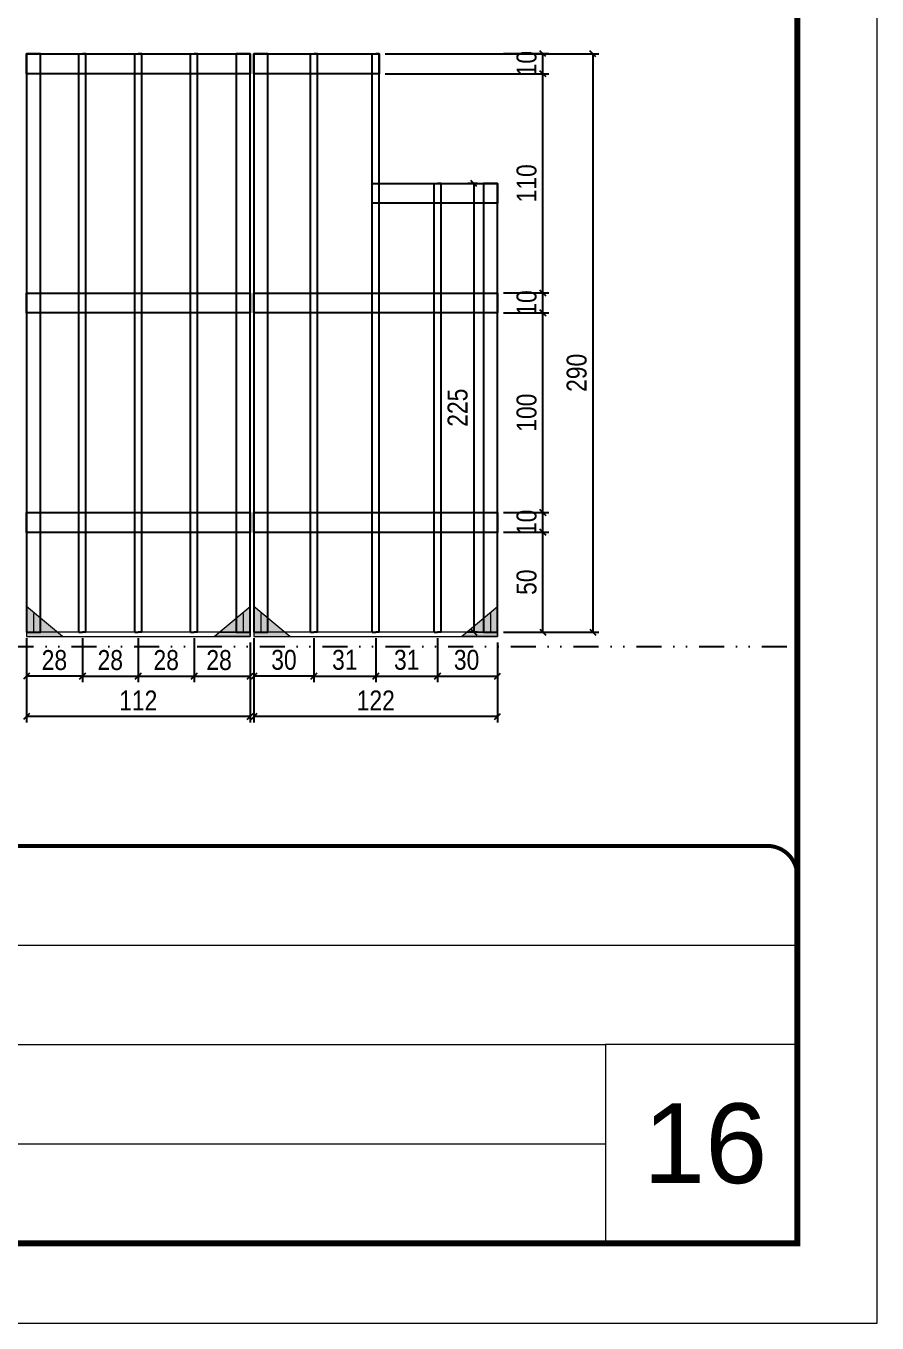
# Model space of a CAD drawing. Extents: x 14400 to 27878, y -21631 to 6985.
# Drawn here: x 20241 to 20667, y 2489 to 3139 of the extents above; entities that cross this region are included whole.
import ezdxf

# ---------------------------------------------------------------- set-up
doc = ezdxf.new("R2010")
doc.units = 0
for name, pattern in [('CONTINUO', [0]), ('DASHED', [0.75, 0.5, -0.25]), ('DIVIDE2', [0.625, 0.25, -0.125, 0, -0.125, 0, -0.125]), ('HIDDEN', [0.375, 0.25, -0.125])]:
    doc.linetypes.add(name, pattern=pattern)
for name, color, linetype, lineweight in [('CARIMBO', 255, 'Continuous', 9), ('Folhas', 255, 'Continuous', 9), ('Madeira', 126, 'Continuous', 18), ('Sarr 2.2x7', 40, 'Continuous', 9), ('SARRAFO DE PRESSAO', 251, 'DASHED', 9)]:
    doc.layers.add(name, color=color, linetype=linetype, lineweight=lineweight)
for name, color, linetype in [('COTA', 241, 'Continuous'), ('Nível', 160, 'Continuous'), ('SARR_2.2x10', 60, 'Continuous'), ('SARR_3.5x7', 81, 'Continuous'), ('SARR_7x7', 40, 'Continuous')]:
    doc.layers.add(name, color=color, linetype=linetype)
doc.styles.add('ARIAL', font='arial.ttf')
doc.styles.add('COTA TECNICA', font='techl___.ttf', dxfattribs={"height": 10})
doc.dimstyles.new('PAINEL', dxfattribs={"dimtxt": 10, "dimasz": 3, "dimexe": 3, "dimexo": 3, "dimgap": 3, "dimtad": 1, "dimdec": 1, "dimzin": 12, "dimdsep": 46, "dimtxsty": 'COTA TECNICA', "dimblk1": 'OBLIQUE', "dimblk2": 'OBLIQUE', "dimsah": 1, "dimcen": 0.9, "dimclrd": 4, "dimclre": 4, "dimclrt": 240, "dimadec": 1, "dimazin": 3, "dimtfac": 1, "dimtdec": 1, "dimtmove": 0, "dimatfit": 3, "dimfxl": 1, "dimtolj": 1, "dimtzin": 12, "dimarcsym": 0})

# ---------------------------------------------------------------- blocks, each defined once
blk = doc.blocks.new('9999999999')
at = {"color": 30, "linetype": 'CONTINUO'}
for p, q in [((98564.56, 34379.64), (99583.98, 34379.64)), ((98564.56, 34329.83), (99487.98, 34329.83)), ((99583.98, 34329.83), (99487.98, 34329.83)), ((99487.98, 34329.83), (99487.98, 34230.21)), ((98564.56, 34280.02), (99487.98, 34280.02))]:
    blk.add_line(p, q, dxfattribs=at)
at = {"color": 30, "linetype": 'CONTINUO', "const_width": 2}
blk.add_lwpolyline([(99583.98, 34230.21), (99583.98, 34414.45, 0.414214), (99568.98, 34429.45), (98228.98, 34429.45, 0.414214), (98213.98, 34414.45), (98213.98, 34245.21, 0.414214), (98228.98, 34230.21), (99583.98, 34230.21)], format="xyb", dxfattribs=at)
at = {"layer": 'Folhas'}
blk.add_lwpolyline([(98138.98, 34190.21), (99623.98, 34190.21), (99623.98, 35240.21), (98138.98, 35240.21)], close=True, dxfattribs=at)
at = {"layer": 'Folhas', "color": 30, "const_width": 3}
blk.add_lwpolyline([(98213.98, 34230.21), (99583.98, 34230.21), (99583.98, 35200.21), (98213.98, 35200.21)], close=True, dxfattribs=at)
blk = doc.blocks.new('_Oblique')
at = {"color": 0, "linetype": 'ByBlock', "lineweight": -2}
blk.add_line((-0.5, -0.5), (0.5, 0.5), dxfattribs=at)
blk = doc.blocks.new('*D6447')
at = {"layer": 'COTA', "color": 4, "lineweight": -2, "transparency": 16777216}
for p, q in [((20240.82, 2817.28), (20240.82, 2790.11)), ((20352.82, 2817.28), (20352.82, 2790.11)), ((20352.82, 2793.11), (20240.82, 2793.11))]:
    blk.add_line(p, q, dxfattribs=at)
at = {"layer": 'Defpoints', "color": 0, "transparency": 16777216}
for p in [(20240.82, 2820.28), (20352.82, 2820.28), (20240.82, 2793.11)]:
    blk.add_point(p, dxfattribs=at)
at = {"layer": 'COTA', "color": 4, "lineweight": -2, "transparency": 16777216, "xscale": 3, "yscale": 3, "zscale": 3, "rotation": 180}
blk.add_blockref('_Oblique', (20240.82, 2793.11), dxfattribs=at)
at = {"layer": 'COTA', "color": 4, "lineweight": -2, "transparency": 16777216, "xscale": 3, "yscale": 3, "zscale": 3}
blk.add_blockref('_Oblique', (20352.82, 2793.11), dxfattribs=at)
at = {"layer": 'COTA', "color": 240, "transparency": 16777216, "insert": (20296.82, 2801.17), "char_height": 10, "attachment_point": 5, "style": 'COTA TECNICA'}
blk.add_mtext('\\A1;112', dxfattribs=at)
blk = doc.blocks.new('*D6448')
at = {"layer": 'COTA', "color": 4, "lineweight": -2, "transparency": 16777216}
for p, q in [((20240.82, 2832.48), (20240.82, 2810.28)), ((20268.82, 2832.48), (20268.82, 2810.28)), ((20268.82, 2813.28), (20240.82, 2813.28))]:
    blk.add_line(p, q, dxfattribs=at)
at = {"layer": 'Defpoints', "color": 0, "transparency": 16777216}
for p in [(20240.82, 2835.48), (20268.82, 2835.48), (20240.82, 2813.28)]:
    blk.add_point(p, dxfattribs=at)
at = {"layer": 'COTA', "color": 4, "lineweight": -2, "transparency": 16777216, "xscale": 3, "yscale": 3, "zscale": 3, "rotation": 180}
blk.add_blockref('_Oblique', (20240.82, 2813.28), dxfattribs=at)
at = {"layer": 'COTA', "color": 4, "lineweight": -2, "transparency": 16777216, "xscale": 3, "yscale": 3, "zscale": 3}
blk.add_blockref('_Oblique', (20268.82, 2813.28), dxfattribs=at)
at = {"layer": 'COTA', "color": 240, "transparency": 16777216, "insert": (20254.82, 2821.38), "char_height": 10, "attachment_point": 5, "style": 'COTA TECNICA'}
blk.add_mtext('\\A1;28', dxfattribs=at)
blk = doc.blocks.new('*D6449')
at = {"layer": 'COTA', "color": 4, "lineweight": -2, "transparency": 16777216}
for p, q in [((20324.82, 2832.48), (20324.82, 2810.28)), ((20352.82, 2830.28), (20352.82, 2810.28)), ((20324.82, 2813.28), (20352.82, 2813.28))]:
    blk.add_line(p, q, dxfattribs=at)
at = {"layer": 'Defpoints', "color": 0, "transparency": 16777216}
for p in [(20324.82, 2835.48), (20352.82, 2833.28), (20352.82, 2813.28)]:
    blk.add_point(p, dxfattribs=at)
at = {"layer": 'COTA', "color": 4, "lineweight": -2, "transparency": 16777216, "xscale": 3, "yscale": 3, "zscale": 3, "rotation": 180}
blk.add_blockref('_Oblique', (20324.82, 2813.28), dxfattribs=at)
at = {"layer": 'COTA', "color": 4, "lineweight": -2, "transparency": 16777216, "xscale": 3, "yscale": 3, "zscale": 3}
blk.add_blockref('_Oblique', (20352.82, 2813.28), dxfattribs=at)
at = {"layer": 'COTA', "color": 240, "transparency": 16777216, "insert": (20337.32, 2821.38), "char_height": 10, "attachment_point": 5, "style": 'COTA TECNICA'}
blk.add_mtext('\\A1;28', dxfattribs=at)
blk = doc.blocks.new('*D6450')
at = {"layer": 'COTA', "color": 4, "lineweight": -2, "transparency": 16777216}
for p, q in [((20268.82, 2832.48), (20268.82, 2810.28)), ((20296.82, 2832.48), (20296.82, 2810.28)), ((20268.82, 2813.28), (20296.82, 2813.28))]:
    blk.add_line(p, q, dxfattribs=at)
at = {"layer": 'Defpoints', "color": 0, "transparency": 16777216}
for p in [(20268.82, 2835.48), (20296.82, 2835.48), (20296.82, 2813.28)]:
    blk.add_point(p, dxfattribs=at)
at = {"layer": 'COTA', "color": 4, "lineweight": -2, "transparency": 16777216, "xscale": 3, "yscale": 3, "zscale": 3, "rotation": 180}
blk.add_blockref('_Oblique', (20268.82, 2813.28), dxfattribs=at)
at = {"layer": 'COTA', "color": 4, "lineweight": -2, "transparency": 16777216, "xscale": 3, "yscale": 3, "zscale": 3}
blk.add_blockref('_Oblique', (20296.82, 2813.28), dxfattribs=at)
at = {"layer": 'COTA', "color": 240, "transparency": 16777216, "insert": (20282.82, 2821.38), "char_height": 10, "attachment_point": 5, "style": 'COTA TECNICA'}
blk.add_mtext('\\A1;28', dxfattribs=at)
blk = doc.blocks.new('*D6451')
at = {"layer": 'COTA', "color": 4, "lineweight": -2, "transparency": 16777216}
for p, q in [((20296.82, 2832.48), (20296.82, 2810.28)), ((20324.82, 2832.48), (20324.82, 2810.28)), ((20296.82, 2813.28), (20324.82, 2813.28))]:
    blk.add_line(p, q, dxfattribs=at)
at = {"layer": 'Defpoints', "color": 0, "transparency": 16777216}
for p in [(20296.82, 2835.48), (20324.82, 2835.48), (20324.82, 2813.28)]:
    blk.add_point(p, dxfattribs=at)
at = {"layer": 'COTA', "color": 4, "lineweight": -2, "transparency": 16777216, "xscale": 3, "yscale": 3, "zscale": 3, "rotation": 180}
blk.add_blockref('_Oblique', (20296.82, 2813.28), dxfattribs=at)
at = {"layer": 'COTA', "color": 4, "lineweight": -2, "transparency": 16777216, "xscale": 3, "yscale": 3, "zscale": 3}
blk.add_blockref('_Oblique', (20324.82, 2813.28), dxfattribs=at)
at = {"layer": 'COTA', "color": 240, "transparency": 16777216, "insert": (20310.82, 2821.38), "char_height": 10, "attachment_point": 5, "style": 'COTA TECNICA'}
blk.add_mtext('\\A1;28', dxfattribs=at)
blk = doc.blocks.new('*D6452')
at = {"layer": 'COTA', "color": 4, "lineweight": -2, "transparency": 16777216}
for p, q in [((20354.82, 2817.28), (20354.82, 2790.11)), ((20476.82, 2817.28), (20476.82, 2790.11)), ((20476.82, 2793.11), (20354.82, 2793.11))]:
    blk.add_line(p, q, dxfattribs=at)
at = {"layer": 'Defpoints', "color": 0, "transparency": 16777216}
for p in [(20354.82, 2820.28), (20476.82, 2820.28), (20354.82, 2793.11)]:
    blk.add_point(p, dxfattribs=at)
at = {"layer": 'COTA', "color": 4, "lineweight": -2, "transparency": 16777216, "xscale": 3, "yscale": 3, "zscale": 3, "rotation": 180}
blk.add_blockref('_Oblique', (20354.82, 2793.11), dxfattribs=at)
at = {"layer": 'COTA', "color": 4, "lineweight": -2, "transparency": 16777216, "xscale": 3, "yscale": 3, "zscale": 3}
blk.add_blockref('_Oblique', (20476.82, 2793.11), dxfattribs=at)
at = {"layer": 'COTA', "color": 240, "transparency": 16777216, "insert": (20415.82, 2801.17), "char_height": 10, "attachment_point": 5, "style": 'COTA TECNICA'}
blk.add_mtext('\\A1;122', dxfattribs=at)
blk = doc.blocks.new('*D6453')
at = {"layer": 'COTA', "color": 4, "lineweight": -2, "transparency": 16777216}
for p, q in [((20354.82, 2832.48), (20354.82, 2810.28)), ((20384.82, 2832.48), (20384.82, 2810.28)), ((20384.82, 2813.28), (20354.82, 2813.28))]:
    blk.add_line(p, q, dxfattribs=at)
at = {"layer": 'Defpoints', "color": 0, "transparency": 16777216}
for p in [(20354.82, 2835.48), (20384.82, 2835.48), (20354.82, 2813.28)]:
    blk.add_point(p, dxfattribs=at)
at = {"layer": 'COTA', "color": 4, "lineweight": -2, "transparency": 16777216, "xscale": 3, "yscale": 3, "zscale": 3, "rotation": 180}
blk.add_blockref('_Oblique', (20354.82, 2813.28), dxfattribs=at)
at = {"layer": 'COTA', "color": 4, "lineweight": -2, "transparency": 16777216, "xscale": 3, "yscale": 3, "zscale": 3}
blk.add_blockref('_Oblique', (20384.82, 2813.28), dxfattribs=at)
at = {"layer": 'COTA', "color": 240, "transparency": 16777216, "insert": (20369.82, 2821.5), "char_height": 10, "attachment_point": 5, "style": 'COTA TECNICA'}
blk.add_mtext('\\A1;30', dxfattribs=at)
blk = doc.blocks.new('*D6454')
at = {"layer": 'COTA', "color": 4, "lineweight": -2, "transparency": 16777216}
for p, q in [((20446.82, 2832.48), (20446.82, 2810.28)), ((20476.82, 2830.28), (20476.82, 2810.28)), ((20446.82, 2813.28), (20476.82, 2813.28))]:
    blk.add_line(p, q, dxfattribs=at)
at = {"layer": 'Defpoints', "color": 0, "transparency": 16777216}
for p in [(20446.82, 2835.48), (20476.82, 2833.28), (20476.82, 2813.28)]:
    blk.add_point(p, dxfattribs=at)
at = {"layer": 'COTA', "color": 4, "lineweight": -2, "transparency": 16777216, "xscale": 3, "yscale": 3, "zscale": 3, "rotation": 180}
blk.add_blockref('_Oblique', (20446.82, 2813.28), dxfattribs=at)
at = {"layer": 'COTA', "color": 4, "lineweight": -2, "transparency": 16777216, "xscale": 3, "yscale": 3, "zscale": 3}
blk.add_blockref('_Oblique', (20476.82, 2813.28), dxfattribs=at)
at = {"layer": 'COTA', "color": 240, "transparency": 16777216, "insert": (20461.32, 2821.5), "char_height": 10, "attachment_point": 5, "style": 'COTA TECNICA'}
blk.add_mtext('\\A1;30', dxfattribs=at)
blk = doc.blocks.new('*D6455')
at = {"layer": 'COTA', "color": 4, "lineweight": -2, "transparency": 16777216}
for p, q in [((20384.82, 2832.48), (20384.82, 2810.28)), ((20415.82, 2832.48), (20415.82, 2810.28)), ((20384.82, 2813.28), (20415.82, 2813.28))]:
    blk.add_line(p, q, dxfattribs=at)
at = {"layer": 'Defpoints', "color": 0, "transparency": 16777216}
for p in [(20384.82, 2835.48), (20415.82, 2835.48), (20415.82, 2813.28)]:
    blk.add_point(p, dxfattribs=at)
at = {"layer": 'COTA', "color": 4, "lineweight": -2, "transparency": 16777216, "xscale": 3, "yscale": 3, "zscale": 3, "rotation": 180}
blk.add_blockref('_Oblique', (20384.82, 2813.28), dxfattribs=at)
at = {"layer": 'COTA', "color": 4, "lineweight": -2, "transparency": 16777216, "xscale": 3, "yscale": 3, "zscale": 3}
blk.add_blockref('_Oblique', (20415.82, 2813.28), dxfattribs=at)
at = {"layer": 'COTA', "color": 240, "transparency": 16777216, "insert": (20400.32, 2821.5), "char_height": 10, "attachment_point": 5, "style": 'COTA TECNICA'}
blk.add_mtext('\\A1;31', dxfattribs=at)
blk = doc.blocks.new('*D6456')
at = {"layer": 'COTA', "color": 4, "lineweight": -2, "transparency": 16777216}
for p, q in [((20479.82, 2885.48), (20502.52, 2885.48)), ((20499.52, 2835.48), (20499.52, 2885.48)), ((20479.82, 2835.48), (20502.52, 2835.48))]:
    blk.add_line(p, q, dxfattribs=at)
at = {"layer": 'Defpoints', "color": 0, "transparency": 16777216}
for p in [(20476.82, 2885.48), (20499.52, 2885.48), (20476.82, 2835.48)]:
    blk.add_point(p, dxfattribs=at)
at = {"layer": 'COTA', "color": 4, "lineweight": -2, "transparency": 16777216, "xscale": 3, "yscale": 3, "zscale": 3}
for p, rotation in [((20499.52, 2885.48), 90), ((20499.52, 2835.48), 270)]:
    blk.add_blockref('_Oblique', p, dxfattribs=dict(at, rotation=rotation))
at = {"layer": 'COTA', "color": 240, "transparency": 16777216, "insert": (20491.41, 2860.48), "char_height": 10, "attachment_point": 5, "rotation": 90, "style": 'COTA TECNICA'}
blk.add_mtext('\\A1;50', dxfattribs=at)
blk = doc.blocks.new('*D6457')
at = {"layer": 'COTA', "color": 4, "lineweight": -2, "transparency": 16777216}
for p, q in [((20415.82, 2832.48), (20415.82, 2810.28)), ((20446.82, 2832.48), (20446.82, 2810.28)), ((20415.82, 2813.28), (20446.82, 2813.28))]:
    blk.add_line(p, q, dxfattribs=at)
at = {"layer": 'Defpoints', "color": 0, "transparency": 16777216}
for p in [(20415.82, 2835.48), (20446.82, 2835.48), (20446.82, 2813.28)]:
    blk.add_point(p, dxfattribs=at)
at = {"layer": 'COTA', "color": 4, "lineweight": -2, "transparency": 16777216, "xscale": 3, "yscale": 3, "zscale": 3, "rotation": 180}
blk.add_blockref('_Oblique', (20415.82, 2813.28), dxfattribs=at)
at = {"layer": 'COTA', "color": 4, "lineweight": -2, "transparency": 16777216, "xscale": 3, "yscale": 3, "zscale": 3}
blk.add_blockref('_Oblique', (20446.82, 2813.28), dxfattribs=at)
at = {"layer": 'COTA', "color": 240, "transparency": 16777216, "insert": (20431.32, 2821.5), "char_height": 10, "attachment_point": 5, "style": 'COTA TECNICA'}
blk.add_mtext('\\A1;31', dxfattribs=at)
blk = doc.blocks.new('*D6458')
at = {"layer": 'COTA', "color": 4, "lineweight": -2, "transparency": 16777216}
for p, q in [((20479.82, 2895.48), (20502.52, 2895.48)), ((20499.52, 2885.48), (20499.52, 2895.48)), ((20479.82, 2885.48), (20502.52, 2885.48))]:
    blk.add_line(p, q, dxfattribs=at)
at = {"layer": 'Defpoints', "color": 0, "transparency": 16777216}
for p in [(20476.82, 2895.48), (20499.52, 2895.48), (20476.82, 2885.48)]:
    blk.add_point(p, dxfattribs=at)
at = {"layer": 'COTA', "color": 4, "lineweight": -2, "transparency": 16777216, "xscale": 3, "yscale": 3, "zscale": 3}
for p, rotation in [((20499.52, 2895.48), 90), ((20499.52, 2885.48), 270)]:
    blk.add_blockref('_Oblique', p, dxfattribs=dict(at, rotation=rotation))
at = {"layer": 'COTA', "color": 240, "transparency": 16777216, "insert": (20491.42, 2890.48), "char_height": 10, "attachment_point": 5, "rotation": 90, "style": 'COTA TECNICA'}
blk.add_mtext('\\A1;10', dxfattribs=at)
blk = doc.blocks.new('*D6459')
at = {"layer": 'COTA', "color": 4, "lineweight": -2, "transparency": 16777216}
for p, q in [((20479.82, 2995.48), (20502.52, 2995.48)), ((20499.52, 2895.48), (20499.52, 2995.48)), ((20479.82, 2895.48), (20502.52, 2895.48))]:
    blk.add_line(p, q, dxfattribs=at)
at = {"layer": 'Defpoints', "color": 0, "transparency": 16777216}
for p in [(20476.82, 2995.48), (20499.52, 2995.48), (20476.82, 2895.48)]:
    blk.add_point(p, dxfattribs=at)
at = {"layer": 'COTA', "color": 4, "lineweight": -2, "transparency": 16777216, "xscale": 3, "yscale": 3, "zscale": 3}
for p, rotation in [((20499.52, 2995.48), 90), ((20499.52, 2895.48), 270)]:
    blk.add_blockref('_Oblique', p, dxfattribs=dict(at, rotation=rotation))
at = {"layer": 'COTA', "color": 240, "transparency": 16777216, "insert": (20491.42, 2945.48), "char_height": 10, "attachment_point": 5, "rotation": 90, "style": 'COTA TECNICA'}
blk.add_mtext('\\A1;100', dxfattribs=at)
blk = doc.blocks.new('*D6460')
at = {"layer": 'COTA', "color": 4, "lineweight": -2, "transparency": 16777216}
for p, q in [((20479.82, 3005.48), (20502.52, 3005.48)), ((20499.52, 2995.48), (20499.52, 3005.48)), ((20479.82, 2995.48), (20502.52, 2995.48))]:
    blk.add_line(p, q, dxfattribs=at)
at = {"layer": 'Defpoints', "color": 0, "transparency": 16777216}
for p in [(20476.82, 3005.48), (20499.52, 3005.48), (20476.82, 2995.48)]:
    blk.add_point(p, dxfattribs=at)
at = {"layer": 'COTA', "color": 4, "lineweight": -2, "transparency": 16777216, "xscale": 3, "yscale": 3, "zscale": 3}
for p, rotation in [((20499.52, 3005.48), 90), ((20499.52, 2995.48), 270)]:
    blk.add_blockref('_Oblique', p, dxfattribs=dict(at, rotation=rotation))
at = {"layer": 'COTA', "color": 240, "transparency": 16777216, "insert": (20491.42, 3000.48), "char_height": 10, "attachment_point": 5, "rotation": 90, "style": 'COTA TECNICA'}
blk.add_mtext('\\A1;10', dxfattribs=at)
blk = doc.blocks.new('*D6461')
at = {"layer": 'COTA', "color": 4, "lineweight": -2, "transparency": 16777216}
for p, q in [((20479.82, 3115.45), (20502.52, 3115.45)), ((20499.52, 3005.48), (20499.52, 3115.45)), ((20479.82, 3005.48), (20502.52, 3005.48))]:
    blk.add_line(p, q, dxfattribs=at)
at = {"layer": 'Defpoints', "color": 0, "transparency": 16777216}
for p in [(20476.82, 3115.45), (20499.52, 3115.45), (20476.82, 3005.48)]:
    blk.add_point(p, dxfattribs=at)
at = {"layer": 'COTA', "color": 4, "lineweight": -2, "transparency": 16777216, "xscale": 3, "yscale": 3, "zscale": 3}
for p, rotation in [((20499.52, 3115.45), 90), ((20499.52, 3005.48), 270)]:
    blk.add_blockref('_Oblique', p, dxfattribs=dict(at, rotation=rotation))
at = {"layer": 'COTA', "color": 240, "transparency": 16777216, "insert": (20491.42, 3060.47), "char_height": 10, "attachment_point": 5, "rotation": 90, "style": 'COTA TECNICA'}
blk.add_mtext('\\A1;110', dxfattribs=at)
blk = doc.blocks.new('*D6462')
at = {"layer": 'COTA', "color": 4, "lineweight": -2, "transparency": 16777216}
for p, q in [((20479.82, 3125.48), (20502.52, 3125.48)), ((20499.52, 3115.45), (20499.52, 3125.48)), ((20420.57, 3115.45), (20502.52, 3115.45))]:
    blk.add_line(p, q, dxfattribs=at)
at = {"layer": 'Defpoints', "color": 0, "transparency": 16777216}
for p in [(20476.82, 3125.48), (20499.52, 3125.48), (20417.57, 3115.45)]:
    blk.add_point(p, dxfattribs=at)
at = {"layer": 'COTA', "color": 4, "lineweight": -2, "transparency": 16777216, "xscale": 3, "yscale": 3, "zscale": 3}
for p, rotation in [((20499.52, 3125.48), 90), ((20499.52, 3115.45), 270)]:
    blk.add_blockref('_Oblique', p, dxfattribs=dict(at, rotation=rotation))
at = {"layer": 'COTA', "color": 240, "transparency": 16777216, "insert": (20491.42, 3120.48), "char_height": 10, "attachment_point": 5, "rotation": 90, "style": 'COTA TECNICA'}
blk.add_mtext('\\A1;10', dxfattribs=at)
blk = doc.blocks.new('*D6463')
at = {"layer": 'COTA', "color": 4, "lineweight": -2, "transparency": 16777216}
for p, q in [((20420.57, 3125.45), (20527.65, 3125.45)), ((20524.65, 3125.45), (20524.65, 2835.48)), ((20479.82, 2835.48), (20527.65, 2835.48))]:
    blk.add_line(p, q, dxfattribs=at)
at = {"layer": 'Defpoints', "color": 0, "transparency": 16777216}
for p in [(20417.57, 3125.45), (20476.82, 2835.48), (20524.65, 2835.48)]:
    blk.add_point(p, dxfattribs=at)
at = {"layer": 'COTA', "color": 4, "lineweight": -2, "transparency": 16777216, "xscale": 3, "yscale": 3, "zscale": 3}
for p, rotation in [((20524.65, 3125.45), 90), ((20524.65, 2835.48), 270)]:
    blk.add_blockref('_Oblique', p, dxfattribs=dict(at, rotation=rotation))
at = {"layer": 'COTA', "color": 240, "transparency": 16777216, "insert": (20516.52, 2965.45), "char_height": 10, "attachment_point": 5, "rotation": 90, "style": 'COTA TECNICA'}
blk.add_mtext('\\A1;290', dxfattribs=at)
blk = doc.blocks.new('*D6501')
at = {"layer": 'COTA', "color": 4, "lineweight": -2, "transparency": 16777216}
for p, q in [((20466.82, 3060.45), (20461.98, 3060.45)), ((20464.98, 3060.45), (20464.98, 2835.48)), ((20466.82, 2835.48), (20461.98, 2835.48))]:
    blk.add_line(p, q, dxfattribs=at)
at = {"layer": 'Defpoints', "color": 0, "transparency": 16777216}
for p in [(20469.82, 3060.45), (20464.98, 2835.48), (20469.82, 2835.48)]:
    blk.add_point(p, dxfattribs=at)
at = {"layer": 'COTA', "color": 4, "lineweight": -2, "transparency": 16777216, "xscale": 3, "yscale": 3, "zscale": 3}
for p, rotation in [((20464.98, 3060.45), 90), ((20464.98, 2835.48), 270)]:
    blk.add_blockref('_Oblique', p, dxfattribs=dict(at, rotation=rotation))
at = {"layer": 'COTA', "color": 240, "transparency": 16777216, "insert": (20456.87, 2947.97), "char_height": 10, "attachment_point": 5, "rotation": 90, "style": 'COTA TECNICA'}
blk.add_mtext('\\A1;225', dxfattribs=at)

msp = doc.modelspace()

# ---------------------------------------------------------------- hatches: boundary and pattern name
at = {"layer": 'Madeira'}
h = msp.add_hatch(color=252, dxfattribs=at)
h.dxf.hatch_style = 2
h.paths.add_polyline_path([(20240.82, 2848.28), (20240.82, 2833.28), (20258.82, 2833.28)])
h = msp.add_hatch(color=252, dxfattribs=at)
h.dxf.hatch_style = 2
h.paths.add_polyline_path([(20352.82, 2848.28), (20352.82, 2833.28), (20334.82, 2833.28)])
h = msp.add_hatch(color=252, dxfattribs=at)
h.dxf.hatch_style = 2
h.paths.add_polyline_path([(20354.82, 2848.28), (20354.82, 2833.28), (20372.82, 2833.28)])
h = msp.add_hatch(color=252, dxfattribs=at)
h.dxf.hatch_style = 2
h.paths.add_polyline_path([(20476.82, 2848.28), (20476.82, 2833.28), (20458.82, 2833.28)])

# ---------------------------------------------------------------- linework, layer by layer
at = {"layer": 'Madeira', "color": 1, "linetype": 'HIDDEN'}
for p, q in [((20244.32, 2844.78), (20244.32, 2835.48)), ((20244.32, 2844.78), (20244.32, 2835.48)), ((20349.32, 2844.78), (20349.32, 2835.48)), ((20349.32, 2844.78), (20349.32, 2835.48)), ((20358.32, 2844.78), (20358.32, 2835.48)), ((20358.32, 2844.78), (20358.32, 2835.48)), ((20473.32, 2844.78), (20473.32, 2835.48)), ((20473.32, 2844.78), (20473.32, 2835.48)), ((20247.82, 2841.28), (20247.82, 2835.48)), ((20361.82, 2841.28), (20361.82, 2835.48)), ((20250.66, 2835.48), (20240.82, 2835.48)), ((20250.66, 2835.48), (20240.82, 2835.48)), ((20256.62, 2835.48), (20240.82, 2835.48)), ((20337.02, 2835.48), (20352.82, 2835.48)), ((20342.99, 2835.48), (20352.82, 2835.48)), ((20342.99, 2835.48), (20352.82, 2835.48)), ((20364.66, 2835.48), (20354.82, 2835.48)), ((20364.66, 2835.48), (20354.82, 2835.48)), ((20370.62, 2835.48), (20354.82, 2835.48)), ((20461.02, 2835.48), (20476.82, 2835.48)), ((20466.99, 2835.48), (20476.82, 2835.48)), ((20466.99, 2835.48), (20476.82, 2835.48))]:
    msp.add_line(p, q, dxfattribs=at)
at = {"layer": 'Madeira'}
for p, q in [((20240.82, 2835.48), (20240.82, 2833.28)), ((20240.82, 2835.48), (20240.82, 2833.28)), ((20240.82, 2835.48), (20240.82, 2833.28)), ((20354.82, 2835.48), (20354.82, 2833.28)), ((20354.82, 2835.48), (20354.82, 2833.28)), ((20354.82, 2835.48), (20354.82, 2833.28))]:
    msp.add_line(p, q, dxfattribs=at)
at = {"layer": 'Madeira', "color": 0}
for points in [[(20240.82, 2848.28), (20240.82, 2833.28), (20258.82, 2833.28), (20240.82, 2848.28)], [(20352.82, 2848.28), (20352.82, 2833.28), (20334.82, 2833.28), (20352.82, 2848.28)], [(20354.82, 2848.28), (20354.82, 2833.28), (20372.82, 2833.28), (20354.82, 2848.28)], [(20476.82, 2848.28), (20476.82, 2833.28), (20458.82, 2833.28), (20476.82, 2848.28)]]:
    msp.add_lwpolyline(points, dxfattribs=at)
at = {"layer": 'Nível', "color": 4, "linetype": 'DIVIDE2', "ltscale": 50}
msp.add_line((19256.97, 2828.29), (20626.97, 2828.29), dxfattribs=at)
at = {"layer": 'Sarr 2.2x7'}
for points in [[(20352.82, 2835.48), (20240.82, 2835.48), (20240.82, 2833.28), (20352.82, 2833.28)], [(20476.82, 2835.48), (20354.82, 2835.48), (20354.82, 2833.28), (20476.82, 2833.28)]]:
    msp.add_lwpolyline(points, close=True, dxfattribs=at)
at = {"layer": 'SARR_2.2x10'}
for points in [[(20240.82, 3125.45), (20352.82, 3125.45), (20352.82, 3115.45), (20240.82, 3115.45)], [(20354.82, 3125.45), (20417.57, 3125.45), (20417.57, 3115.45), (20354.82, 3115.45)], [(20414.07, 3060.45), (20476.82, 3060.45), (20476.82, 3050.45), (20414.07, 3050.45)], [(20240.82, 3005.45), (20352.82, 3005.45), (20352.82, 2995.45), (20240.82, 2995.45)], [(20354.82, 3005.45), (20476.82, 3005.45), (20476.82, 2995.45), (20354.82, 2995.45)], [(20240.82, 2895.45), (20352.82, 2895.45), (20352.82, 2885.45), (20240.82, 2885.45)], [(20354.82, 2895.45), (20476.82, 2895.45), (20476.82, 2885.45), (20354.82, 2885.45)]]:
    msp.add_lwpolyline(points, close=True, dxfattribs=at)
at = {"layer": 'SARR_3.5x7'}
for p, q in [((20267.07, 2835.48), (20267.07, 3125.45)), ((20267.07, 3125.45), (20268.82, 3125.45)), ((20270.57, 3125.45), (20268.82, 3125.45)), ((20270.57, 2835.48), (20270.57, 3125.45)), ((20295.07, 2835.48), (20295.07, 3125.45)), ((20295.07, 3125.45), (20296.82, 3125.45)), ((20298.57, 3125.45), (20296.82, 3125.45)), ((20298.57, 2835.48), (20298.57, 3125.45)), ((20323.07, 2835.48), (20323.07, 3125.45)), ((20323.07, 3125.45), (20324.82, 3125.45)), ((20326.57, 3125.45), (20324.82, 3125.45)), ((20326.57, 2835.48), (20326.57, 3125.45)), ((20383.07, 2835.48), (20383.07, 3125.45)), ((20383.07, 3125.45), (20384.82, 3125.45)), ((20386.57, 3125.45), (20384.82, 3125.45)), ((20386.57, 2835.48), (20386.57, 3125.45)), ((20414.07, 2835.48), (20414.07, 3125.45)), ((20414.07, 3125.45), (20415.82, 3125.45)), ((20417.57, 3125.45), (20415.82, 3125.45)), ((20417.57, 2835.48), (20417.57, 3125.45)), ((20445.07, 2835.48), (20445.07, 3060.45)), ((20445.07, 3060.45), (20446.82, 3060.45)), ((20448.57, 3060.45), (20446.82, 3060.45)), ((20448.57, 2835.48), (20448.57, 3060.45)), ((20267.07, 2835.48), (20268.82, 2835.48)), ((20270.57, 2835.48), (20268.82, 2835.48)), ((20295.07, 2835.48), (20296.82, 2835.48)), ((20298.57, 2835.48), (20296.82, 2835.48)), ((20323.07, 2835.48), (20324.82, 2835.48)), ((20326.57, 2835.48), (20324.82, 2835.48)), ((20383.07, 2835.48), (20384.82, 2835.48)), ((20386.57, 2835.48), (20384.82, 2835.48)), ((20414.07, 2835.48), (20415.82, 2835.48)), ((20417.57, 2835.48), (20415.82, 2835.48)), ((20445.07, 2835.48), (20446.82, 2835.48)), ((20448.57, 2835.48), (20446.82, 2835.48))]:
    msp.add_line(p, q, dxfattribs=at)
at = {"layer": 'SARR_7x7'}
for points in [[(20240.82, 2835.48), (20247.82, 2835.48), (20247.82, 3125.45), (20240.82, 3125.45)], [(20345.82, 2835.48), (20352.82, 2835.48), (20352.82, 3125.45), (20345.82, 3125.45)], [(20354.82, 2835.48), (20361.82, 2835.48), (20361.82, 3125.45), (20354.82, 3125.45)], [(20469.82, 2835.48), (20476.82, 2835.48), (20476.82, 3060.45), (20469.82, 3060.45)]]:
    msp.add_lwpolyline(points, close=True, dxfattribs=at)

# ---------------------------------------------------------------- block references
at = {"layer": 'SARRAFO DE PRESSAO', "color": 6, "linetype": 'ByBlock'}
msp.add_blockref('9999999999', (-78957.01, -31701.2), dxfattribs=at)

# ---------------------------------------------------------------- texts
at = {"layer": 'CARIMBO', "style": 'ARIAL'}
msp.add_text('16', height=40, dxfattribs=at).set_placement((20549.83, 2559.15))

# ---------------------------------------------------------------- dimensions: what is measured, and where the dimension line sits
at = {"layer": 'COTA'}
for base, p1, p2, picture, middle in [((20499.52, 3125.48), (20417.57, 3115.45), (20476.82, 3125.48), '*D6462', (20499.52, 3120.48)), ((20524.65, 2835.48), (20417.57, 3125.45), (20476.82, 2835.48), '*D6463', (20524.65, 2965.45)), ((20499.52, 3005.48), (20476.82, 2995.48), (20476.82, 3005.48), '*D6460', (20499.52, 3000.48)), ((20499.52, 2895.48), (20476.82, 2885.48), (20476.82, 2895.48), '*D6458', (20499.52, 2890.48))]:
    dim = msp.add_linear_dim(base=base, p1=p1, p2=p2, angle=90, dimstyle='PAINEL', override={"dimtmove": 1}, dxfattribs=at)
    dim.commit()
    dim.dimension.update_dxf_attribs({"geometry": picture, "text_midpoint": middle, "dimtype": 160})
for base, p1, p2, angle, picture, middle in [((20499.52, 3115.45), (20476.82, 3005.48), (20476.82, 3115.45), 90, '*D6461', (20491.42, 3060.47)), ((20499.52, 2995.48), (20476.82, 2895.48), (20476.82, 2995.48), 90, '*D6459', (20491.42, 2945.48)), ((20499.52, 2885.48), (20476.82, 2835.48), (20476.82, 2885.48), 90, '*D6456', (20491.41, 2860.48)), ((20240.82, 2813.28), (20268.82, 2835.48), (20240.82, 2835.48), 180, '*D6448', (20254.82, 2821.38)), ((20354.82, 2813.28), (20384.82, 2835.48), (20354.82, 2835.48), 180, '*D6453', (20369.82, 2821.5)), ((20240.82, 2793.11), (20352.82, 2820.28), (20240.82, 2820.28), 180, '*D6447', (20296.82, 2801.17)), ((20354.82, 2793.11), (20476.82, 2820.28), (20354.82, 2820.28), 180, '*D6452', (20415.82, 2801.17))]:
    dim = msp.add_linear_dim(base=base, p1=p1, p2=p2, angle=angle, dimstyle='PAINEL', override={"dimtmove": 1}, dxfattribs=at)
    dim.commit()
    dim.dimension.update_dxf_attribs({"geometry": picture, "text_midpoint": middle})
dim = msp.add_linear_dim(base=(20464.98, 2835.48), p1=(20469.82, 3060.45), p2=(20469.82, 2835.48), angle=90, dimstyle='PAINEL', dxfattribs=at)
dim.commit()
dim.dimension.update_dxf_attribs({"geometry": '*D6501', "text_midpoint": (20456.87, 2947.97)})
for base, p1, p2, picture, middle in [((20296.82, 2813.28), (20268.82, 2835.48), (20296.82, 2835.48), '*D6450', (20282.82, 2821.38)), ((20324.82, 2813.28), (20296.82, 2835.48), (20324.82, 2835.48), '*D6451', (20310.82, 2821.38)), ((20415.82, 2813.28), (20384.82, 2835.48), (20415.82, 2835.48), '*D6455', (20400.32, 2821.5)), ((20446.82, 2813.28), (20415.82, 2835.48), (20446.82, 2835.48), '*D6457', (20431.32, 2821.5))]:
    dim = msp.add_linear_dim(base=base, p1=p1, p2=p2, dimstyle='PAINEL', override={"dimtmove": 1}, dxfattribs=at)
    dim.commit()
    dim.dimension.update_dxf_attribs({"geometry": picture, "text_midpoint": middle})
for base, p1, p2, picture, middle in [((20352.82, 2813.28), (20324.82, 2835.48), (20352.82, 2833.28), '*D6449', (20337.32, 2813.28)), ((20476.82, 2813.28), (20446.82, 2835.48), (20476.82, 2833.28), '*D6454', (20461.32, 2813.28))]:
    dim = msp.add_linear_dim(base=base, p1=p1, p2=p2, dimstyle='PAINEL', override={"dimtmove": 1}, dxfattribs=at)
    dim.commit()
    dim.dimension.update_dxf_attribs({"geometry": picture, "text_midpoint": middle, "dimtype": 160})

doc.saveas('drawing.dxf')
